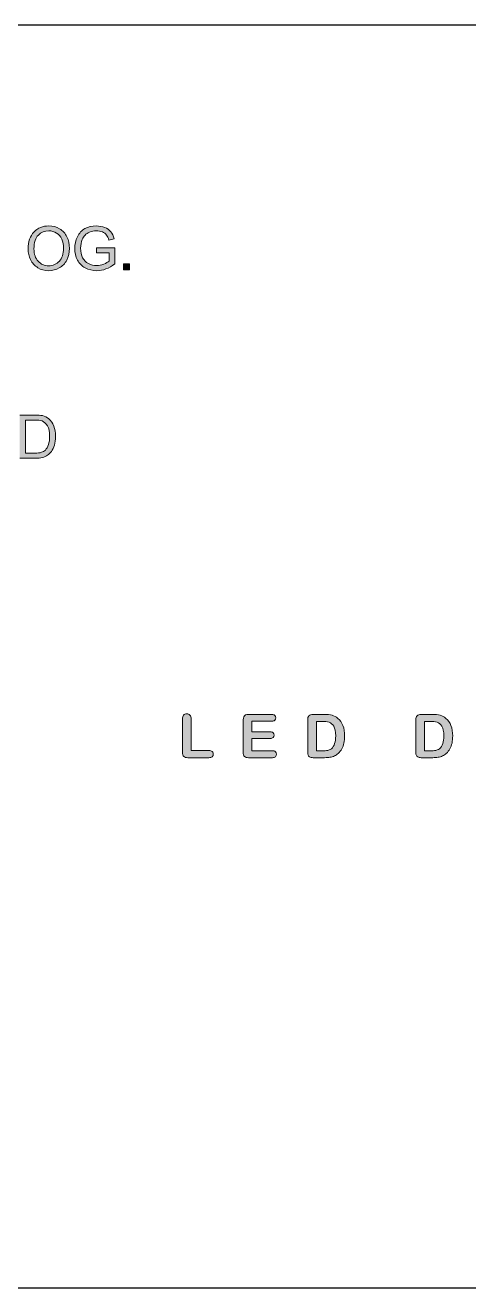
# Model space of a CAD drawing. Header units: millimetres. Extents: x -559267 to 14075, y 0 to 209897.
# Drawn here: x 906.79 to 912.55, y 77.01 to 93.4 of the extents above; entities that cross this region are included whole.
import ezdxf
from ezdxf.enums import TextEntityAlignment as Align

# ---------------------------------------------------------------- set-up
doc = ezdxf.new("R2010")
doc.units = ezdxf.units.MM
doc.layers.add('Enclosure', color=7, linetype='Continuous')
doc.layers.add('Serigraph', color=7, linetype='Continuous')
doc.layers.add('Таблицы', color=7, linetype='Continuous', lineweight=13)
doc.styles.get("Standard").update_dxf_attribs({"font": 'arial.ttf'})
doc.styles.add('Unecom', font='GOST2304A_0.ttf', dxfattribs={"height": 2.5})

# ---------------------------------------------------------------- blocks, each defined once
blk = doc.blocks.new('Dali Draiver1')
at = {"layer": 'Serigraph'}
h = blk.add_hatch(color=256, dxfattribs=at)
h.dxf.hatch_style = 2
edge = h.paths.add_edge_path()
edge.add_spline(control_points=[(-27.969, 36.413), (-27.969, 36.665), (-27.901, 36.862), (-27.766, 37.004), (-27.631, 37.146), (-27.457, 37.217), (-27.243, 37.217), (-27.103, 37.217), (-26.977, 37.184), (-26.865, 37.117), (-26.753, 37.05), (-26.667, 36.957), (-26.608, 36.837), (-26.549, 36.718), (-26.52, 36.582), (-26.52, 36.431), (-26.52, 36.277), (-26.551, 36.14), (-26.613, 36.018), (-26.675, 35.897), (-26.763, 35.805), (-26.876, 35.743), (-26.99, 35.681), (-27.113, 35.649), (-27.244, 35.649), (-27.387, 35.649), (-27.514, 35.684), (-27.627, 35.753), (-27.739, 35.822), (-27.824, 35.916), (-27.882, 36.035), (-27.94, 36.154), (-27.969, 36.28), (-27.969, 36.413)], knot_values=[0, 0, 0, 0, 1, 1, 1, 2, 2, 2, 3, 3, 3, 4, 4, 4, 5, 5, 5, 6, 6, 6, 7, 7, 7, 8, 8, 8, 9, 9, 9, 10, 10, 10, 11, 11, 11, 11], degree=3, periodic=0)
edge = h.paths.add_edge_path()
edge.add_spline(control_points=[(-27.762, 36.41), (-27.762, 36.228), (-27.713, 36.084), (-27.615, 35.979), (-27.517, 35.874), (-27.393, 35.821), (-27.245, 35.821), (-27.094, 35.821), (-26.97, 35.874), (-26.873, 35.98), (-26.775, 36.086), (-26.726, 36.237), (-26.726, 36.432), (-26.726, 36.555), (-26.747, 36.663), (-26.789, 36.755), (-26.831, 36.847), (-26.892, 36.918), (-26.972, 36.969), (-27.052, 37.019), (-27.142, 37.045), (-27.242, 37.045), (-27.384, 37.045), (-27.506, 36.996), (-27.609, 36.898), (-27.711, 36.801), (-27.762, 36.638), (-27.762, 36.41)], knot_values=[0, 0, 0, 0, 1, 1, 1, 2, 2, 2, 3, 3, 3, 4, 4, 4, 5, 5, 5, 6, 6, 6, 7, 7, 7, 8, 8, 8, 9, 9, 9, 9], degree=3, periodic=0)
h = blk.add_hatch(color=256, dxfattribs=at)
h.dxf.hatch_style = 2
edge = h.paths.add_edge_path()
edge.add_spline(control_points=[(-25.574, 36.27), (-25.574, 36.27), (-25.574, 36.447), (-25.574, 36.447), (-25.574, 36.447), (-24.932, 36.448), (-24.932, 36.448), (-24.932, 36.448), (-24.932, 35.886), (-24.932, 35.886), (-25.03, 35.808), (-25.132, 35.748), (-25.237, 35.709), (-25.341, 35.669), (-25.449, 35.649), (-25.559, 35.649), (-25.708, 35.649), (-25.843, 35.681), (-25.965, 35.745), (-26.086, 35.809), (-26.178, 35.901), (-26.24, 36.021), (-26.302, 36.142), (-26.333, 36.277), (-26.333, 36.426), (-26.333, 36.573), (-26.302, 36.711), (-26.241, 36.839), (-26.179, 36.966), (-26.09, 37.061), (-25.975, 37.123), (-25.859, 37.185), (-25.725, 37.216), (-25.575, 37.216), (-25.465, 37.216), (-25.366, 37.199), (-25.277, 37.163), (-25.189, 37.128), (-25.12, 37.078), (-25.069, 37.015), (-25.019, 36.951), (-24.981, 36.869), (-24.954, 36.767), (-24.954, 36.767), (-25.135, 36.717), (-25.135, 36.717), (-25.158, 36.794), (-25.186, 36.855), (-25.22, 36.899), (-25.254, 36.943), (-25.302, 36.978), (-25.365, 37.005), (-25.427, 37.031), (-25.497, 37.045), (-25.574, 37.045), (-25.665, 37.045), (-25.744, 37.031), (-25.811, 37.003), (-25.878, 36.975), (-25.932, 36.938), (-25.973, 36.893), (-26.014, 36.847), (-26.046, 36.797), (-26.069, 36.743), (-26.107, 36.649), (-26.127, 36.548), (-26.127, 36.438), (-26.127, 36.303), (-26.103, 36.19), (-26.057, 36.099), (-26.01, 36.008), (-25.943, 35.941), (-25.854, 35.896), (-25.765, 35.852), (-25.67, 35.83), (-25.57, 35.83), (-25.484, 35.83), (-25.399, 35.847), (-25.316, 35.88), (-25.234, 35.914), (-25.171, 35.949), (-25.128, 35.987), (-25.128, 35.987), (-25.128, 36.27), (-25.128, 36.27), (-25.128, 36.27), (-25.574, 36.27), (-25.574, 36.27)], knot_values=[0, 0, 0, 0, 1, 1, 1, 2, 2, 2, 3, 3, 3, 4, 4, 4, 5, 5, 5, 6, 6, 6, 7, 7, 7, 8, 8, 8, 9, 9, 9, 10, 10, 10, 11, 11, 11, 12, 12, 12, 13, 13, 13, 14, 14, 14, 15, 15, 15, 16, 16, 16, 17, 17, 17, 18, 18, 18, 19, 19, 19, 20, 20, 20, 21, 21, 21, 22, 22, 22, 23, 23, 23, 24, 24, 24, 25, 25, 25, 26, 26, 26, 27, 27, 27, 28, 28, 28, 29, 29, 29, 29], degree=3, periodic=0)
h = blk.add_hatch(color=256, dxfattribs=at)
h.dxf.hatch_style = 2
h.paths.add_polyline_path([(-24.628, 35.675), (-24.628, 35.887), (-24.417, 35.887), (-24.417, 35.675)])
h = blk.add_hatch(color=256, dxfattribs=at)
h.dxf.hatch_style = 2
edge = h.paths.add_edge_path()
edge.add_spline(control_points=[(-28.259, 29.075), (-28.259, 29.075), (-28.259, 30.59), (-28.259, 30.59), (-28.259, 30.59), (-27.737, 30.59), (-27.737, 30.59), (-27.62, 30.59), (-27.53, 30.583), (-27.468, 30.569), (-27.381, 30.549), (-27.307, 30.512), (-27.245, 30.46), (-27.166, 30.393), (-27.106, 30.306), (-27.066, 30.201), (-27.027, 30.096), (-27.007, 29.976), (-27.007, 29.841), (-27.007, 29.726), (-27.02, 29.624), (-27.047, 29.535), (-27.074, 29.446), (-27.108, 29.373), (-27.15, 29.314), (-27.192, 29.256), (-27.238, 29.21), (-27.288, 29.177), (-27.338, 29.144), (-27.399, 29.118), (-27.469, 29.101), (-27.54, 29.084), (-27.621, 29.075), (-27.713, 29.075), (-27.713, 29.075), (-28.259, 29.075), (-28.259, 29.075)], knot_values=[0, 0, 0, 0, 1, 1, 1, 2, 2, 2, 3, 3, 3, 4, 4, 4, 5, 5, 5, 6, 6, 6, 7, 7, 7, 8, 8, 8, 9, 9, 9, 10, 10, 10, 11, 11, 11, 12, 12, 12, 12], degree=3, periodic=0)
edge = h.paths.add_edge_path()
edge.add_spline(control_points=[(-28.059, 29.254), (-28.059, 29.254), (-27.735, 29.254), (-27.735, 29.254), (-27.635, 29.254), (-27.557, 29.263), (-27.5, 29.282), (-27.443, 29.3), (-27.398, 29.327), (-27.364, 29.36), (-27.317, 29.408), (-27.28, 29.472), (-27.253, 29.552), (-27.227, 29.632), (-27.213, 29.73), (-27.213, 29.844), (-27.213, 30.003), (-27.239, 30.124), (-27.291, 30.209), (-27.343, 30.295), (-27.407, 30.352), (-27.481, 30.38), (-27.535, 30.401), (-27.621, 30.412), (-27.741, 30.412), (-27.741, 30.412), (-28.059, 30.412), (-28.059, 30.412), (-28.059, 30.412), (-28.059, 29.254), (-28.059, 29.254)], knot_values=[0, 0, 0, 0, 1, 1, 1, 2, 2, 2, 3, 3, 3, 4, 4, 4, 5, 5, 5, 6, 6, 6, 7, 7, 7, 8, 8, 8, 9, 9, 9, 10, 10, 10, 10], degree=3, periodic=0)
h = blk.add_hatch(color=256, dxfattribs=at)
h.dxf.hatch_style = 2
edge = h.paths.add_edge_path()
edge.add_spline(control_points=[(-22.25, 19.934), (-22.25, 19.934), (-22.25, 18.831), (-22.25, 18.831), (-22.25, 18.831), (-21.628, 18.831), (-21.628, 18.831), (-21.579, 18.831), (-21.541, 18.819), (-21.514, 18.795), (-21.488, 18.771), (-21.474, 18.74), (-21.474, 18.704), (-21.474, 18.667), (-21.487, 18.637), (-21.513, 18.614), (-21.54, 18.59), (-21.578, 18.579), (-21.628, 18.579), (-21.628, 18.579), (-22.369, 18.579), (-22.369, 18.579), (-22.436, 18.579), (-22.484, 18.594), (-22.513, 18.623), (-22.543, 18.653), (-22.557, 18.701), (-22.557, 18.767), (-22.557, 18.767), (-22.557, 19.934), (-22.557, 19.934), (-22.557, 19.996), (-22.544, 20.042), (-22.515, 20.073), (-22.488, 20.104), (-22.451, 20.12), (-22.405, 20.12), (-22.359, 20.12), (-22.322, 20.105), (-22.293, 20.074), (-22.265, 20.043), (-22.25, 19.997), (-22.25, 19.934)], knot_values=[0, 0, 0, 0, 1, 1, 1, 2, 2, 2, 3, 3, 3, 4, 4, 4, 5, 5, 5, 6, 6, 6, 7, 7, 7, 8, 8, 8, 9, 9, 9, 10, 10, 10, 11, 11, 11, 12, 12, 12, 13, 13, 13, 14, 14, 14, 14], degree=3, periodic=0)
h = blk.add_hatch(color=256, dxfattribs=at)
h.dxf.hatch_style = 2
edge = h.paths.add_edge_path()
edge.add_spline(control_points=[(-19.427, 19.857), (-19.427, 19.857), (-20.119, 19.857), (-20.119, 19.857), (-20.119, 19.857), (-20.119, 19.485), (-20.119, 19.485), (-20.119, 19.485), (-19.482, 19.485), (-19.482, 19.485), (-19.435, 19.485), (-19.401, 19.475), (-19.377, 19.454), (-19.354, 19.433), (-19.343, 19.405), (-19.343, 19.371), (-19.343, 19.336), (-19.354, 19.308), (-19.377, 19.286), (-19.4, 19.265), (-19.435, 19.254), (-19.482, 19.254), (-19.482, 19.254), (-20.119, 19.254), (-20.119, 19.254), (-20.119, 19.254), (-20.119, 18.823), (-20.119, 18.823), (-20.119, 18.823), (-19.404, 18.823), (-19.404, 18.823), (-19.355, 18.823), (-19.319, 18.812), (-19.294, 18.789), (-19.27, 18.767), (-19.258, 18.737), (-19.258, 18.7), (-19.258, 18.664), (-19.27, 18.635), (-19.294, 18.612), (-19.319, 18.59), (-19.355, 18.579), (-19.404, 18.579), (-19.404, 18.579), (-20.238, 18.579), (-20.238, 18.579), (-20.305, 18.579), (-20.353, 18.594), (-20.382, 18.623), (-20.411, 18.653), (-20.426, 18.701), (-20.426, 18.767), (-20.426, 18.767), (-20.426, 19.906), (-20.426, 19.906), (-20.426, 19.95), (-20.419, 19.986), (-20.406, 20.014), (-20.393, 20.042), (-20.373, 20.062), (-20.345, 20.075), (-20.317, 20.088), (-20.281, 20.094), (-20.238, 20.094), (-20.238, 20.094), (-19.427, 20.094), (-19.427, 20.094), (-19.378, 20.094), (-19.342, 20.083), (-19.319, 20.061), (-19.294, 20.04), (-19.283, 20.011), (-19.283, 19.976), (-19.283, 19.94), (-19.294, 19.912), (-19.319, 19.89), (-19.342, 19.868), (-19.378, 19.857), (-19.427, 19.857)], knot_values=[0, 0, 0, 0, 1, 1, 1, 2, 2, 2, 3, 3, 3, 4, 4, 4, 5, 5, 5, 6, 6, 6, 7, 7, 7, 8, 8, 8, 9, 9, 9, 10, 10, 10, 11, 11, 11, 12, 12, 12, 13, 13, 13, 14, 14, 14, 15, 15, 15, 16, 16, 16, 17, 17, 17, 18, 18, 18, 19, 19, 19, 20, 20, 20, 21, 21, 21, 22, 22, 22, 23, 23, 23, 24, 24, 24, 25, 25, 25, 26, 26, 26, 26], degree=3, periodic=0)
h = blk.add_hatch(color=256, dxfattribs=at)
h.dxf.hatch_style = 2
edge = h.paths.add_edge_path()
edge.add_spline(control_points=[(-17.977, 20.094), (-17.977, 20.094), (-17.577, 20.094), (-17.577, 20.094), (-17.473, 20.094), (-17.384, 20.084), (-17.31, 20.065), (-17.235, 20.046), (-17.168, 20.01), (-17.107, 19.957), (-16.949, 19.822), (-16.87, 19.616), (-16.87, 19.341), (-16.87, 19.25), (-16.878, 19.167), (-16.894, 19.092), (-16.91, 19.016), (-16.935, 18.949), (-16.968, 18.888), (-17.001, 18.828), (-17.043, 18.774), (-17.095, 18.727), (-17.135, 18.69), (-17.18, 18.661), (-17.228, 18.639), (-17.276, 18.617), (-17.328, 18.601), (-17.383, 18.592), (-17.439, 18.583), (-17.502, 18.579), (-17.571, 18.579), (-17.571, 18.579), (-17.971, 18.579), (-17.971, 18.579), (-18.027, 18.579), (-18.069, 18.587), (-18.097, 18.604), (-18.126, 18.621), (-18.144, 18.645), (-18.152, 18.676), (-18.161, 18.706), (-18.165, 18.746), (-18.165, 18.795), (-18.165, 18.795), (-18.165, 19.906), (-18.165, 19.906), (-18.165, 19.972), (-18.151, 20.02), (-18.121, 20.05), (-18.091, 20.079), (-18.044, 20.094), (-17.977, 20.094)], knot_values=[0, 0, 0, 0, 1, 1, 1, 2, 2, 2, 3, 3, 3, 4, 4, 4, 5, 5, 5, 6, 6, 6, 7, 7, 7, 8, 8, 8, 9, 9, 9, 10, 10, 10, 11, 11, 11, 12, 12, 12, 13, 13, 13, 14, 14, 14, 15, 15, 15, 16, 16, 16, 17, 17, 17, 17], degree=3, periodic=0)
edge = h.paths.add_edge_path()
edge.add_spline(control_points=[(-17.859, 19.851), (-17.859, 19.851), (-17.859, 18.823), (-17.859, 18.823), (-17.859, 18.823), (-17.626, 18.823), (-17.626, 18.823), (-17.575, 18.823), (-17.535, 18.824), (-17.506, 18.827), (-17.477, 18.83), (-17.447, 18.837), (-17.416, 18.848), (-17.385, 18.859), (-17.358, 18.874), (-17.336, 18.894), (-17.233, 18.981), (-17.182, 19.13), (-17.182, 19.343), (-17.182, 19.492), (-17.204, 19.604), (-17.249, 19.679), (-17.295, 19.753), (-17.35, 19.8), (-17.416, 19.821), (-17.482, 19.841), (-17.562, 19.851), (-17.656, 19.851), (-17.656, 19.851), (-17.859, 19.851), (-17.859, 19.851)], knot_values=[0, 0, 0, 0, 1, 1, 1, 2, 2, 2, 3, 3, 3, 4, 4, 4, 5, 5, 5, 6, 6, 6, 7, 7, 7, 8, 8, 8, 9, 9, 9, 10, 10, 10, 10], degree=3, periodic=0)
h = blk.add_hatch(color=256, dxfattribs=at)
h.dxf.hatch_style = 2
edge = h.paths.add_edge_path()
edge.add_spline(control_points=[(-14.188, 20.094), (-14.188, 20.094), (-13.788, 20.094), (-13.788, 20.094), (-13.684, 20.094), (-13.595, 20.084), (-13.52, 20.065), (-13.446, 20.046), (-13.379, 20.01), (-13.318, 19.957), (-13.16, 19.822), (-13.081, 19.616), (-13.081, 19.341), (-13.081, 19.25), (-13.089, 19.167), (-13.105, 19.092), (-13.121, 19.016), (-13.145, 18.949), (-13.178, 18.888), (-13.211, 18.828), (-13.254, 18.774), (-13.305, 18.727), (-13.346, 18.69), (-13.391, 18.661), (-13.439, 18.639), (-13.487, 18.617), (-13.539, 18.601), (-13.594, 18.592), (-13.65, 18.583), (-13.712, 18.579), (-13.782, 18.579), (-13.782, 18.579), (-14.182, 18.579), (-14.182, 18.579), (-14.238, 18.579), (-14.28, 18.587), (-14.308, 18.604), (-14.336, 18.621), (-14.355, 18.645), (-14.363, 18.676), (-14.372, 18.706), (-14.376, 18.746), (-14.376, 18.795), (-14.376, 18.795), (-14.376, 19.906), (-14.376, 19.906), (-14.376, 19.972), (-14.361, 20.02), (-14.332, 20.05), (-14.302, 20.079), (-14.254, 20.094), (-14.188, 20.094)], knot_values=[0, 0, 0, 0, 1, 1, 1, 2, 2, 2, 3, 3, 3, 4, 4, 4, 5, 5, 5, 6, 6, 6, 7, 7, 7, 8, 8, 8, 9, 9, 9, 10, 10, 10, 11, 11, 11, 12, 12, 12, 13, 13, 13, 14, 14, 14, 15, 15, 15, 16, 16, 16, 17, 17, 17, 17], degree=3, periodic=0)
edge = h.paths.add_edge_path()
edge.add_spline(control_points=[(-14.069, 19.851), (-14.069, 19.851), (-14.069, 18.823), (-14.069, 18.823), (-14.069, 18.823), (-13.837, 18.823), (-13.837, 18.823), (-13.786, 18.823), (-13.746, 18.824), (-13.717, 18.827), (-13.688, 18.83), (-13.658, 18.837), (-13.627, 18.848), (-13.596, 18.859), (-13.569, 18.874), (-13.546, 18.894), (-13.444, 18.981), (-13.392, 19.13), (-13.392, 19.343), (-13.392, 19.492), (-13.415, 19.604), (-13.46, 19.679), (-13.505, 19.753), (-13.561, 19.8), (-13.627, 19.821), (-13.693, 19.841), (-13.773, 19.851), (-13.867, 19.851), (-13.867, 19.851), (-14.069, 19.851), (-14.069, 19.851)], knot_values=[0, 0, 0, 0, 1, 1, 1, 2, 2, 2, 3, 3, 3, 4, 4, 4, 5, 5, 5, 6, 6, 6, 7, 7, 7, 8, 8, 8, 9, 9, 9, 10, 10, 10, 10], degree=3, periodic=0)
at = {"layer": 'Enclosure'}
for p, q in [((72.3, 44.253), (-72.3, 44.253)), ((-72.3, 0), (72.3, 0))]:
    blk.add_line(p, q, dxfattribs=at)
at = {"layer": 'Serigraph', "lineweight": 0}
for p, q in [((-24.628, 35.675), (-24.628, 35.887)), ((-24.628, 35.887), (-24.417, 35.887)), ((-24.417, 35.887), (-24.417, 35.675)), ((-24.417, 35.675), (-24.628, 35.675))]:
    blk.add_line(p, q, dxfattribs=at)
for points, knots in [([(-27.969, 36.413), (-27.969, 36.665), (-27.901, 36.862), (-27.766, 37.004), (-27.631, 37.146), (-27.457, 37.217), (-27.243, 37.217), (-27.103, 37.217), (-26.977, 37.184), (-26.865, 37.117)], [0, 0, 0, 0, 1, 1, 1, 2, 2, 2, 3, 3, 3, 3]), ([(-26.241, 36.839), (-26.179, 36.966), (-26.09, 37.061), (-25.975, 37.123), (-25.859, 37.185), (-25.725, 37.216), (-25.575, 37.216), (-25.465, 37.216), (-25.366, 37.199), (-25.277, 37.163)], [9, 9, 9, 9, 10, 10, 10, 11, 11, 11, 12, 12, 12, 12]), ([(-26.972, 36.969), (-27.052, 37.019), (-27.142, 37.045), (-27.242, 37.045), (-27.384, 37.045), (-27.506, 36.996), (-27.609, 36.898), (-27.711, 36.801), (-27.762, 36.638), (-27.762, 36.41)], [6, 6, 6, 6, 7, 7, 7, 8, 8, 8, 9, 9, 9, 9]), ([(-27.615, 35.979), (-27.517, 35.874), (-27.393, 35.821), (-27.245, 35.821), (-27.094, 35.821), (-26.97, 35.874), (-26.873, 35.98), (-26.775, 36.086), (-26.726, 36.237), (-26.726, 36.432), (-26.726, 36.555), (-26.747, 36.663), (-26.789, 36.755)], [1, 1, 1, 1, 2, 2, 2, 3, 3, 3, 4, 4, 4, 5, 5, 5, 5]), ([(-26.608, 36.837), (-26.549, 36.718), (-26.52, 36.582), (-26.52, 36.431), (-26.52, 36.277), (-26.551, 36.14), (-26.613, 36.018)], [4, 4, 4, 4, 5, 5, 5, 6, 6, 6, 6]), ([(-26.24, 36.021), (-26.302, 36.142), (-26.333, 36.277), (-26.333, 36.426), (-26.333, 36.573), (-26.302, 36.711), (-26.241, 36.839)], [7, 7, 7, 7, 8, 8, 8, 9, 9, 9, 9]), ([(-26.069, 36.743), (-26.107, 36.649), (-26.127, 36.548), (-26.127, 36.438), (-26.127, 36.303), (-26.103, 36.19), (-26.057, 36.099)], [21, 21, 21, 21, 22, 22, 22, 23, 23, 23, 23]), ([(-25.365, 37.005), (-25.427, 37.031), (-25.497, 37.045), (-25.574, 37.045), (-25.665, 37.045), (-25.744, 37.031), (-25.811, 37.003)], [17, 17, 17, 17, 18, 18, 18, 19, 19, 19, 19]), ([(-25.277, 37.163), (-25.189, 37.128), (-25.12, 37.078), (-25.069, 37.015), (-25.019, 36.951), (-24.981, 36.869), (-24.954, 36.767)], [12, 12, 12, 12, 13, 13, 13, 14, 14, 14, 14]), ([(-26.613, 36.018), (-26.675, 35.897), (-26.763, 35.805), (-26.876, 35.743), (-26.99, 35.681), (-27.113, 35.649), (-27.244, 35.649), (-27.387, 35.649), (-27.514, 35.684), (-27.627, 35.753), (-27.739, 35.822), (-27.824, 35.916), (-27.882, 36.035)], [6, 6, 6, 6, 7, 7, 7, 8, 8, 8, 9, 9, 9, 10, 10, 10, 10]), ([(-24.932, 35.886), (-25.03, 35.808), (-25.132, 35.748), (-25.237, 35.709), (-25.341, 35.669), (-25.449, 35.649), (-25.559, 35.649), (-25.708, 35.649), (-25.843, 35.681), (-25.965, 35.745)], [3, 3, 3, 3, 4, 4, 4, 5, 5, 5, 6, 6, 6, 6]), ([(-25.854, 35.896), (-25.765, 35.852), (-25.67, 35.83), (-25.57, 35.83), (-25.484, 35.83), (-25.399, 35.847), (-25.316, 35.88)], [24, 24, 24, 24, 25, 25, 25, 26, 26, 26, 26]), ([(-27.253, 29.552), (-27.227, 29.632), (-27.213, 29.73), (-27.213, 29.844), (-27.213, 30.003), (-27.239, 30.124), (-27.291, 30.209)], [4, 4, 4, 4, 5, 5, 5, 6, 6, 6, 6]), ([(-27.245, 30.46), (-27.166, 30.393), (-27.106, 30.306), (-27.066, 30.201), (-27.027, 30.096), (-27.007, 29.976), (-27.007, 29.841), (-27.007, 29.726), (-27.02, 29.624), (-27.047, 29.535)], [4, 4, 4, 4, 5, 5, 5, 6, 6, 6, 7, 7, 7, 7]), ([(-27.5, 29.282), (-27.443, 29.3), (-27.398, 29.327), (-27.364, 29.36), (-27.317, 29.408), (-27.28, 29.472), (-27.253, 29.552)], [2, 2, 2, 2, 3, 3, 3, 4, 4, 4, 4]), ([(-22.515, 20.073), (-22.488, 20.104), (-22.451, 20.12), (-22.405, 20.12), (-22.359, 20.12), (-22.322, 20.105), (-22.293, 20.074)], [11, 11, 11, 11, 12, 12, 12, 13, 13, 13, 13]), ([(-19.319, 20.061), (-19.294, 20.04), (-19.283, 20.011), (-19.283, 19.976), (-19.283, 19.94), (-19.294, 19.912), (-19.319, 19.89)], [23, 23, 23, 23, 24, 24, 24, 25, 25, 25, 25]), ([(-17.107, 19.957), (-16.949, 19.822), (-16.87, 19.616), (-16.87, 19.341), (-16.87, 19.25), (-16.878, 19.167), (-16.894, 19.092)], [3, 3, 3, 3, 4, 4, 4, 5, 5, 5, 5]), ([(-13.318, 19.957), (-13.16, 19.822), (-13.081, 19.616), (-13.081, 19.341), (-13.081, 19.25), (-13.089, 19.167), (-13.105, 19.092), (-13.121, 19.016), (-13.145, 18.949), (-13.178, 18.888)], [3, 3, 3, 3, 4, 4, 4, 5, 5, 5, 6, 6, 6, 6]), ([(-17.336, 18.894), (-17.233, 18.981), (-17.182, 19.13), (-17.182, 19.343), (-17.182, 19.492), (-17.204, 19.604), (-17.249, 19.679)], [5, 5, 5, 5, 6, 6, 6, 7, 7, 7, 7]), ([(-13.546, 18.894), (-13.444, 18.981), (-13.392, 19.13), (-13.392, 19.343), (-13.392, 19.492), (-13.415, 19.604), (-13.46, 19.679)], [5, 5, 5, 5, 6, 6, 6, 7, 7, 7, 7]), ([(-19.377, 19.454), (-19.354, 19.433), (-19.343, 19.405), (-19.343, 19.371), (-19.343, 19.336), (-19.354, 19.308), (-19.377, 19.286)], [4, 4, 4, 4, 5, 5, 5, 6, 6, 6, 6]), ([(-21.514, 18.795), (-21.488, 18.771), (-21.474, 18.74), (-21.474, 18.704), (-21.474, 18.667), (-21.487, 18.637), (-21.513, 18.614)], [3, 3, 3, 3, 4, 4, 4, 5, 5, 5, 5]), ([(-19.294, 18.789), (-19.27, 18.767), (-19.258, 18.737), (-19.258, 18.7), (-19.258, 18.664), (-19.27, 18.635), (-19.294, 18.612)], [11, 11, 11, 11, 12, 12, 12, 13, 13, 13, 13])]:
    blk.add_open_spline(points, degree=3, knots=knots, dxfattribs=at)
for points in [[(-26.789, 36.755), (-26.831, 36.847), (-26.892, 36.918), (-26.972, 36.969)], [(-26.865, 37.117), (-26.753, 37.05), (-26.667, 36.957), (-26.608, 36.837)], [(-25.973, 36.893), (-26.014, 36.847), (-26.046, 36.797), (-26.069, 36.743)], [(-25.811, 37.003), (-25.878, 36.975), (-25.932, 36.938), (-25.973, 36.893)], [(-25.22, 36.899), (-25.254, 36.943), (-25.302, 36.978), (-25.365, 37.005)], [(-25.135, 36.717), (-25.158, 36.794), (-25.186, 36.855), (-25.22, 36.899)], [(-24.954, 36.767), (-24.954, 36.767), (-25.135, 36.717), (-25.135, 36.717)], [(-27.882, 36.035), (-27.94, 36.154), (-27.969, 36.28), (-27.969, 36.413)], [(-27.762, 36.41), (-27.762, 36.228), (-27.713, 36.084), (-27.615, 35.979)], [(-25.574, 36.447), (-25.574, 36.447), (-24.932, 36.448), (-24.932, 36.448)], [(-25.574, 36.27), (-25.574, 36.27), (-25.574, 36.447), (-25.574, 36.447)], [(-24.932, 36.448), (-24.932, 36.448), (-24.932, 35.886), (-24.932, 35.886)], [(-25.965, 35.745), (-26.086, 35.809), (-26.178, 35.901), (-26.24, 36.021)], [(-26.057, 36.099), (-26.01, 36.008), (-25.943, 35.941), (-25.854, 35.896)], [(-25.128, 36.27), (-25.128, 36.27), (-25.574, 36.27), (-25.574, 36.27)], [(-25.316, 35.88), (-25.234, 35.914), (-25.171, 35.949), (-25.128, 35.987)], [(-25.128, 35.987), (-25.128, 35.987), (-25.128, 36.27), (-25.128, 36.27)], [(-28.259, 30.59), (-28.259, 30.59), (-27.737, 30.59), (-27.737, 30.59)], [(-27.737, 30.59), (-27.62, 30.59), (-27.53, 30.583), (-27.468, 30.569)], [(-27.468, 30.569), (-27.381, 30.549), (-27.307, 30.512), (-27.245, 30.46)], [(-27.741, 30.412), (-27.741, 30.412), (-28.059, 30.412), (-28.059, 30.412)], [(-28.059, 30.412), (-28.059, 30.412), (-28.059, 29.254), (-28.059, 29.254)], [(-27.481, 30.38), (-27.535, 30.401), (-27.621, 30.412), (-27.741, 30.412)], [(-27.291, 30.209), (-27.343, 30.295), (-27.407, 30.352), (-27.481, 30.38)], [(-28.059, 29.254), (-28.059, 29.254), (-27.735, 29.254), (-27.735, 29.254)], [(-27.735, 29.254), (-27.635, 29.254), (-27.557, 29.263), (-27.5, 29.282)], [(-27.15, 29.314), (-27.192, 29.256), (-27.238, 29.21), (-27.288, 29.177)], [(-27.047, 29.535), (-27.074, 29.446), (-27.108, 29.373), (-27.15, 29.314)], [(-27.713, 29.075), (-27.713, 29.075), (-28.259, 29.075), (-28.259, 29.075)], [(-27.469, 29.101), (-27.54, 29.084), (-27.621, 29.075), (-27.713, 29.075)], [(-27.288, 29.177), (-27.338, 29.144), (-27.399, 29.118), (-27.469, 29.101)], [(-22.557, 19.934), (-22.557, 19.996), (-22.544, 20.042), (-22.515, 20.073)], [(-22.557, 18.767), (-22.557, 18.767), (-22.557, 19.934), (-22.557, 19.934)], [(-22.293, 20.074), (-22.265, 20.043), (-22.25, 19.997), (-22.25, 19.934)], [(-22.25, 19.934), (-22.25, 19.934), (-22.25, 18.831), (-22.25, 18.831)], [(-20.426, 19.906), (-20.426, 19.95), (-20.419, 19.986), (-20.406, 20.014)], [(-20.406, 20.014), (-20.393, 20.042), (-20.373, 20.062), (-20.345, 20.075)], [(-20.345, 20.075), (-20.317, 20.088), (-20.281, 20.094), (-20.238, 20.094)], [(-20.238, 20.094), (-20.238, 20.094), (-19.427, 20.094), (-19.427, 20.094)], [(-19.427, 20.094), (-19.378, 20.094), (-19.342, 20.083), (-19.319, 20.061)], [(-18.165, 19.906), (-18.165, 19.972), (-18.151, 20.02), (-18.121, 20.05)], [(-18.121, 20.05), (-18.091, 20.079), (-18.044, 20.094), (-17.977, 20.094)], [(-17.977, 20.094), (-17.977, 20.094), (-17.577, 20.094), (-17.577, 20.094)], [(-17.577, 20.094), (-17.473, 20.094), (-17.384, 20.084), (-17.31, 20.065)], [(-17.31, 20.065), (-17.235, 20.046), (-17.168, 20.01), (-17.107, 19.957)], [(-14.376, 19.906), (-14.376, 19.972), (-14.361, 20.02), (-14.332, 20.05)], [(-14.332, 20.05), (-14.302, 20.079), (-14.254, 20.094), (-14.188, 20.094)], [(-14.188, 20.094), (-14.188, 20.094), (-13.788, 20.094), (-13.788, 20.094)], [(-13.788, 20.094), (-13.684, 20.094), (-13.595, 20.084), (-13.52, 20.065)], [(-13.52, 20.065), (-13.446, 20.046), (-13.379, 20.01), (-13.318, 19.957)], [(-20.426, 18.767), (-20.426, 18.767), (-20.426, 19.906), (-20.426, 19.906)], [(-19.427, 19.857), (-19.427, 19.857), (-20.119, 19.857), (-20.119, 19.857)], [(-20.119, 19.857), (-20.119, 19.857), (-20.119, 19.485), (-20.119, 19.485)], [(-20.119, 19.485), (-20.119, 19.485), (-19.482, 19.485), (-19.482, 19.485)], [(-19.482, 19.485), (-19.435, 19.485), (-19.401, 19.475), (-19.377, 19.454)], [(-19.319, 19.89), (-19.342, 19.868), (-19.378, 19.857), (-19.427, 19.857)], [(-18.165, 18.795), (-18.165, 18.795), (-18.165, 19.906), (-18.165, 19.906)], [(-17.859, 19.851), (-17.859, 19.851), (-17.859, 18.823), (-17.859, 18.823)], [(-17.656, 19.851), (-17.656, 19.851), (-17.859, 19.851), (-17.859, 19.851)], [(-17.416, 19.821), (-17.482, 19.841), (-17.562, 19.851), (-17.656, 19.851)], [(-17.249, 19.679), (-17.295, 19.753), (-17.35, 19.8), (-17.416, 19.821)], [(-14.376, 18.795), (-14.376, 18.795), (-14.376, 19.906), (-14.376, 19.906)], [(-14.069, 19.851), (-14.069, 19.851), (-14.069, 18.823), (-14.069, 18.823)], [(-13.867, 19.851), (-13.867, 19.851), (-14.069, 19.851), (-14.069, 19.851)], [(-13.627, 19.821), (-13.693, 19.841), (-13.773, 19.851), (-13.867, 19.851)], [(-13.46, 19.679), (-13.505, 19.753), (-13.561, 19.8), (-13.627, 19.821)], [(-19.482, 19.254), (-19.482, 19.254), (-20.119, 19.254), (-20.119, 19.254)], [(-20.119, 19.254), (-20.119, 19.254), (-20.119, 18.823), (-20.119, 18.823)], [(-19.377, 19.286), (-19.4, 19.265), (-19.435, 19.254), (-19.482, 19.254)], [(-16.894, 19.092), (-16.91, 19.016), (-16.935, 18.949), (-16.968, 18.888)], [(-22.513, 18.623), (-22.543, 18.653), (-22.557, 18.701), (-22.557, 18.767)], [(-22.369, 18.579), (-22.436, 18.579), (-22.484, 18.594), (-22.513, 18.623)], [(-22.25, 18.831), (-22.25, 18.831), (-21.628, 18.831), (-21.628, 18.831)], [(-21.628, 18.831), (-21.579, 18.831), (-21.541, 18.819), (-21.514, 18.795)], [(-21.513, 18.614), (-21.54, 18.59), (-21.578, 18.579), (-21.628, 18.579)], [(-20.382, 18.623), (-20.411, 18.653), (-20.426, 18.701), (-20.426, 18.767)], [(-20.238, 18.579), (-20.305, 18.579), (-20.353, 18.594), (-20.382, 18.623)], [(-20.119, 18.823), (-20.119, 18.823), (-19.404, 18.823), (-19.404, 18.823)], [(-19.404, 18.823), (-19.355, 18.823), (-19.319, 18.812), (-19.294, 18.789)], [(-19.294, 18.612), (-19.319, 18.59), (-19.355, 18.579), (-19.404, 18.579)], [(-18.152, 18.676), (-18.161, 18.706), (-18.165, 18.746), (-18.165, 18.795)], [(-18.097, 18.604), (-18.126, 18.621), (-18.144, 18.645), (-18.152, 18.676)], [(-17.971, 18.579), (-18.027, 18.579), (-18.069, 18.587), (-18.097, 18.604)], [(-17.859, 18.823), (-17.859, 18.823), (-17.626, 18.823), (-17.626, 18.823)], [(-17.626, 18.823), (-17.575, 18.823), (-17.535, 18.824), (-17.506, 18.827)], [(-17.383, 18.592), (-17.439, 18.583), (-17.502, 18.579), (-17.571, 18.579)], [(-17.506, 18.827), (-17.477, 18.83), (-17.447, 18.837), (-17.416, 18.848)], [(-17.416, 18.848), (-17.385, 18.859), (-17.358, 18.874), (-17.336, 18.894)], [(-17.228, 18.639), (-17.276, 18.617), (-17.328, 18.601), (-17.383, 18.592)], [(-17.095, 18.727), (-17.135, 18.69), (-17.18, 18.661), (-17.228, 18.639)], [(-16.968, 18.888), (-17.001, 18.828), (-17.043, 18.774), (-17.095, 18.727)], [(-14.363, 18.676), (-14.372, 18.706), (-14.376, 18.746), (-14.376, 18.795)], [(-14.308, 18.604), (-14.336, 18.621), (-14.355, 18.645), (-14.363, 18.676)], [(-14.182, 18.579), (-14.238, 18.579), (-14.28, 18.587), (-14.308, 18.604)], [(-14.069, 18.823), (-14.069, 18.823), (-13.837, 18.823), (-13.837, 18.823)], [(-13.837, 18.823), (-13.786, 18.823), (-13.746, 18.824), (-13.717, 18.827)], [(-13.594, 18.592), (-13.65, 18.583), (-13.712, 18.579), (-13.782, 18.579)], [(-13.717, 18.827), (-13.688, 18.83), (-13.658, 18.837), (-13.627, 18.848)], [(-13.627, 18.848), (-13.596, 18.859), (-13.569, 18.874), (-13.546, 18.894)], [(-13.439, 18.639), (-13.487, 18.617), (-13.539, 18.601), (-13.594, 18.592)], [(-13.305, 18.727), (-13.346, 18.69), (-13.391, 18.661), (-13.439, 18.639)], [(-13.178, 18.888), (-13.211, 18.828), (-13.254, 18.774), (-13.305, 18.727)], [(-21.628, 18.579), (-21.628, 18.579), (-22.369, 18.579), (-22.369, 18.579)], [(-19.404, 18.579), (-19.404, 18.579), (-20.238, 18.579), (-20.238, 18.579)], [(-17.571, 18.579), (-17.571, 18.579), (-17.971, 18.579), (-17.971, 18.579)], [(-13.782, 18.579), (-13.782, 18.579), (-14.182, 18.579), (-14.182, 18.579)]]:
    blk.add_open_spline(points, degree=3, dxfattribs=at)
at = {"style": 'Unecom'}
blk.add_attdef('№ДЕКОДЕРА', text='', height=2.5, dxfattribs=at).set_placement((0.931, 32.77), align=Align.MIDDLE_CENTER)
at = {"color": 3}
blk.add_attdef('PHYSICAL.ADD.', text='', height=2.5, dxfattribs=at).set_placement((2.558, 14.474), align=Align.CENTER)
at = {"color": 3, "flags": 2}
blk.add_attdef('REFERENCE', text='', height=2.5, dxfattribs=at).set_placement((-41.054, 3.944), align=Align.CENTER)
blk = doc.blocks.new('$RECOVER_230809152414-111111')
at = {"layer": 'Таблицы', "color": 1, "xscale": 1.482165903010609, "yscale": 1.482165903010609, "zscale": 1.482165903010609}
blk.add_blockref('Dali Draiver1', (219.876, 71.343), dxfattribs=at)

msp = doc.modelspace()

# ---------------------------------------------------------------- block references
at = {"xscale": 0.25, "yscale": 0.25, "zscale": 0.25}
msp.add_blockref('$RECOVER_230809152414-111111', (862.217, 59.171), dxfattribs=at)

doc.saveas('drawing.dxf')
